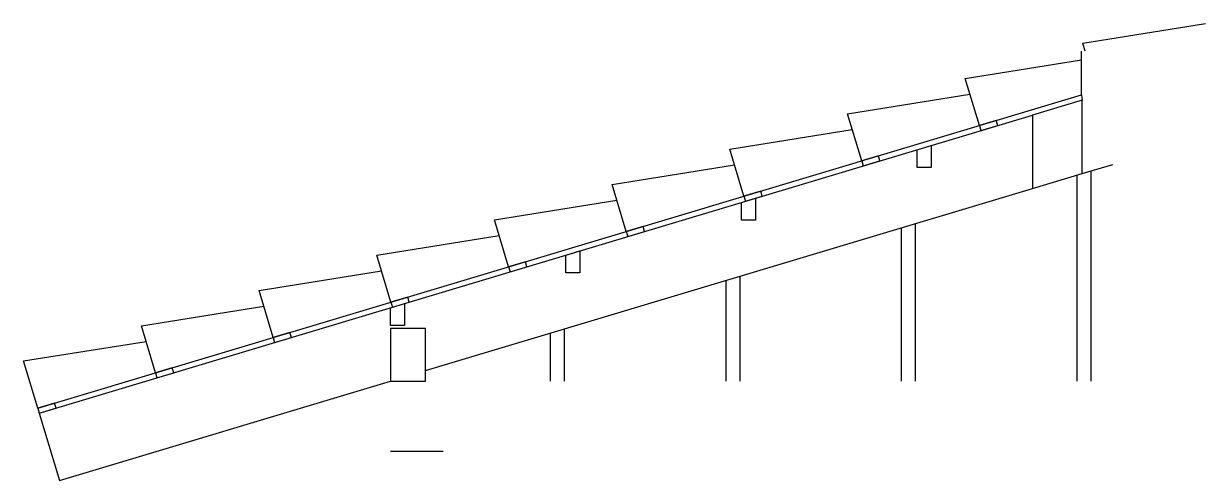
# Model space of a CAD drawing. Header units: metres. Extents: x 47642 to 47999, y 23306 to 23541.
# Drawn here: x 47808.693 to 47812.058, y 23462.842 to 23464.143 of the extents above; entities that cross this region are included whole.
import ezdxf

# ---------------------------------------------------------------- set-up
doc = ezdxf.new("R2010")
doc.units = ezdxf.units.M
doc.header["$LTSCALE"] = 0.25
for name, color, linetype in [('ARQ_ALV CT', 4, 'Continuous'), ('ARQ_VISTA 02', 2, 'Continuous'), ('DET_VISTA 01', 1, 'Continuous')]:
    doc.layers.add(name, color=color, linetype=linetype)

msp = doc.modelspace()

# ---------------------------------------------------------------- linework, layer by layer
at = {"layer": 'ARQ_ALV CT'}
msp.add_line((47809.7371, 23462.9247), (47809.8871, 23462.9247), dxfattribs=at)
at = {"layer": 'ARQ_VISTA 02'}
for p, q in [((47811.7056, 23463.9397), (47811.7056, 23464.0647)), ((47808.7327, 23463.0479), (47811.7056, 23463.9397)), ((47811.7056, 23463.9397), (47811.7078, 23463.9247)), ((47811.7078, 23463.7159), (47811.795, 23463.7421))]:
    msp.add_line(p, q, dxfattribs=at)
for points in [[(47811.4147, 23463.8525), (47811.3744, 23463.9865), (47811.7056, 23464.0396)], [(47811.0794, 23463.7519), (47811.0392, 23463.886), (47811.3878, 23463.9419)], [(47811.4147, 23463.8525), (47811.419, 23463.8381), (47811.4669, 23463.8525), (47811.4626, 23463.8668), (47811.4147, 23463.8525)], [(47810.7442, 23463.6513), (47810.704, 23463.7854), (47811.0526, 23463.8413)], [(47811.0794, 23463.7519), (47811.0837, 23463.7375), (47811.1316, 23463.7519), (47811.1273, 23463.7662), (47811.0794, 23463.7519)], [(47810.4089, 23463.5507), (47810.3687, 23463.6848), (47810.7174, 23463.7407)], [(47810.7442, 23463.6513), (47810.7485, 23463.6369), (47810.7964, 23463.6513), (47810.7921, 23463.6657), (47810.7442, 23463.6513)], [(47810.0737, 23463.4502), (47810.0335, 23463.5843), (47810.3821, 23463.6401)], [(47810.4089, 23463.5507), (47810.4133, 23463.5364), (47810.4611, 23463.5507), (47810.4568, 23463.5651), (47810.4089, 23463.5507)], [(47809.7385, 23463.3496), (47809.6982, 23463.4837), (47810.0469, 23463.5396)], [(47810.0737, 23463.4502), (47810.078, 23463.4358), (47810.1259, 23463.4502), (47810.1216, 23463.4645), (47810.0737, 23463.4502)], [(47809.4032, 23463.249), (47809.363, 23463.3831), (47809.7116, 23463.439)], [(47809.7385, 23463.3496), (47809.7428, 23463.3352), (47809.7907, 23463.3496), (47809.7864, 23463.364), (47809.7385, 23463.3496)], [(47809.068, 23463.1485), (47809.0278, 23463.2825), (47809.3764, 23463.3384)], [(47809.4032, 23463.249), (47809.4075, 23463.2347), (47809.4554, 23463.249), (47809.4511, 23463.2634), (47809.4032, 23463.249)], [(47808.7327, 23463.0479), (47808.6925, 23463.182), (47809.0412, 23463.2378)], [(47809.068, 23463.1485), (47809.0723, 23463.1341), (47809.1202, 23463.1485), (47809.1159, 23463.1628), (47809.068, 23463.1485)], [(47808.7327, 23463.0479), (47808.7371, 23463.0335), (47808.7849, 23463.0479), (47808.7806, 23463.0622), (47808.7327, 23463.0479)]]:
    msp.add_lwpolyline(points, dxfattribs=at)
for points in [[(47811.7078, 23463.9247), (47811.5663, 23463.8823), (47811.5663, 23463.6735), (47811.7078, 23463.7159)], [(47811.2371, 23463.7835), (47811.2771, 23463.7955), (47811.2771, 23463.7329), (47811.2371, 23463.7329)], [(47810.7371, 23463.6335), (47810.7771, 23463.6455), (47810.7771, 23463.5829), (47810.7371, 23463.5829)], [(47810.2371, 23463.4835), (47810.2771, 23463.4955), (47810.2771, 23463.4329), (47810.2371, 23463.4329)], [(47809.7371, 23463.3335), (47809.7771, 23463.3455), (47809.7771, 23463.2829), (47809.7371, 23463.2829)], [(47809.8371, 23463.1247), (47809.8371, 23463.2747), (47809.7371, 23463.2747), (47809.7371, 23463.1247)]]:
    msp.add_lwpolyline(points, close=True, dxfattribs=at)
at = {"layer": 'DET_VISTA 01'}
for p, q in [((47808.7371, 23463.0335), (47811.5663, 23463.8823)), ((47811.6921, 23463.7112), (47811.6921, 23463.1247)), ((47811.7321, 23463.7232), (47811.7321, 23463.1247)), ((47809.8371, 23463.1547), (47811.5663, 23463.6735)), ((47811.1921, 23463.5612), (47811.1921, 23463.1247)), ((47811.2321, 23463.5732), (47811.2321, 23463.1247)), ((47810.6921, 23463.4112), (47810.6921, 23463.1247)), ((47810.7321, 23463.4232), (47810.7321, 23463.1247)), ((47810.2321, 23463.2732), (47810.2321, 23463.1247)), ((47810.1921, 23463.2612), (47810.1921, 23463.1247)), ((47808.7945, 23462.8419), (47809.7371, 23463.1247)), ((47808.7371, 23463.0335), (47808.7945, 23462.8419))]:
    msp.add_line(p, q, dxfattribs=at)
msp.add_lwpolyline([(47811.7164, 23464.0647), (47811.7097, 23464.0871), (47812.0583, 23464.143)], dxfattribs=at)

doc.saveas('drawing.dxf')
